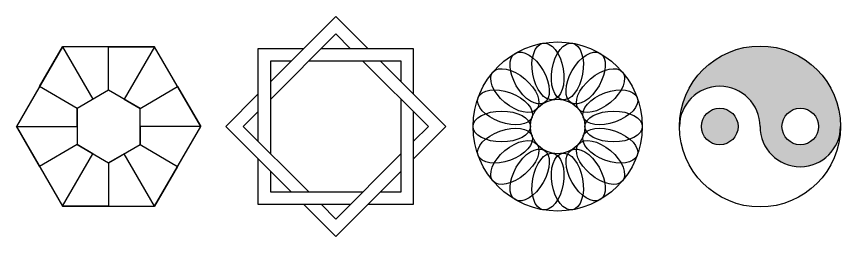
# Model space of a CAD drawing. Header units: millimetres. Extents: x 2342 to 3826, y 1446 to 1793.
# Drawn here: x 2342 to 3018, y 1613 to 1793 of the extents above; entities that cross this region are included whole.
import ezdxf

# ---------------------------------------------------------------- set-up
doc = ezdxf.new("R2010")
doc.units = ezdxf.units.MM
doc.layers.get('0').update_dxf_attribs({"lineweight": 30})
doc.layers.add('细实线', color=7, linetype='Continuous')

# ---------------------------------------------------------------- blocks, each defined once
blk = doc.blocks.new('*U40')
at = {"layer": '细实线', "linetype": 'Continuous', "lineweight": 30}
blk.add_ellipse((0, 0), major_axis=(-23.51, 0), ratio=0.538972, dxfattribs=at)
blk = doc.blocks.new('*U41')
at = {"layer": '细实线', "color": 0, "linetype": 'ByBlock', "lineweight": -2, "transparency": 16777216}
for p, rotation in [((2785.79, 1748.29), 99.99999999999986), ((2801.71, 1748.29), 79.99999999999991), ((2770.82, 1742.85), 119.9999999999998), ((2816.68, 1742.85), 59.99999999999996), ((2758.62, 1732.61), 139.9999999999999), ((2828.88, 1732.61), 39.99999999999999), ((2750.66, 1718.82), 159.9999999999998), ((2836.84, 1718.82), 19.99999999999998), ((2747.9, 1703.14), 180), ((2750.66, 1687.45), 199.9999999999997), ((2836.84, 1687.45), 339.9999999999995), ((2758.62, 1673.66), 219.9999999999997), ((2828.88, 1673.66), 319.9999999999995), ((2770.82, 1663.43), 239.9999999999996), ((2816.68, 1663.43), 299.9999999999995), ((2785.79, 1657.98), 259.9999999999996), ((2801.71, 1657.98), 279.9999999999996)]:
    blk.add_blockref('*U40', p, dxfattribs=dict(at, rotation=rotation))
blk.add_blockref('*U40', (2839.61, 1703.14), dxfattribs=at)

msp = doc.modelspace()

# ---------------------------------------------------------------- hatches: boundary and pattern name
h = msp.add_hatch(color=256)
h.dxf.hatch_style = 1
h.paths.add_polyline_path([(2885.917, 1703.137, -1), (2951.917, 1703.137, 1), (3017.917, 1703.137, 1)])
h.paths.add_polyline_path([(2999.91, 1703.137, -1), (2969.924, 1703.137, -1)], flags=16)
h.paths.add_polyline_path([(2933.91, 1703.137, 1), (2903.924, 1703.137, 1)], flags=17)

# ---------------------------------------------------------------- linework, layer by layer
for centre, radius in [((2951.917, 1703.137), 66), ((2918.917, 1703.137), 14.993), ((2984.917, 1703.137), 14.993)]:
    msp.add_circle(centre, radius)
for centre, start, end in [((2918.917, 1703.137), 0, 180), ((2984.917, 1703.137), 180, 0)]:
    msp.add_arc(centre, 33, start, end)
at = {"layer": '细实线', "linetype": 'Continuous', "lineweight": -3}
for p, q in [((2361.215, 1735.833), (2380.092, 1768.529)), ((2380.092, 1768.529), (2404.968, 1725.444)), ((2417.847, 1732.879), (2417.847, 1768.529)), ((2417.847, 1768.529), (2455.601, 1768.529)), ((2455.601, 1768.529), (2430.725, 1725.444)), ((2392.089, 1718.008), (2361.215, 1735.833)), ((2443.604, 1718.008), (2474.478, 1735.833)), ((2474.478, 1735.833), (2493.355, 1703.137)), ((2430.725, 1725.444), (2443.604, 1718.008)), ((2392.089, 1703.137), (2392.089, 1718.008)), ((2361.215, 1670.441), (2342.338, 1703.137)), ((2342.338, 1703.137), (2392.089, 1703.137)), ((2493.355, 1703.137), (2443.604, 1703.137)), ((2443.604, 1703.137), (2443.604, 1688.265)), ((2392.089, 1688.265), (2361.215, 1670.441)), ((2404.968, 1680.83), (2392.089, 1688.265)), ((2443.604, 1688.265), (2474.478, 1670.441)), ((2380.092, 1637.744), (2404.968, 1680.83)), ((2430.725, 1680.83), (2417.847, 1673.394)), ((2455.601, 1637.744), (2430.725, 1680.83)), ((2417.847, 1673.394), (2417.847, 1637.744)), ((2474.478, 1670.441), (2455.601, 1637.744)), ((2417.847, 1637.744), (2380.092, 1637.744))]:
    msp.add_line(p, q, dxfattribs=at)
at = {"layer": '细实线', "linetype": 'Continuous', "lineweight": 30}
for points in [[(2630.582, 1766.945), (2604.151, 1793.376), (2550.48, 1739.705)], [(2577.721, 1766.945), (2540.343, 1766.945), (2540.343, 1691.044)], [(2667.96, 1729.567), (2667.96, 1766.945), (2592.058, 1766.945)], [(2667.96, 1676.706), (2694.39, 1703.137), (2640.72, 1756.808)], [(2540.343, 1729.567), (2513.912, 1703.137), (2567.583, 1649.466)], [(2630.582, 1639.328), (2667.96, 1639.328), (2667.96, 1715.23)], [(2540.343, 1676.706), (2540.343, 1639.328), (2616.244, 1639.328)], [(2577.721, 1639.328), (2604.151, 1612.898), (2657.822, 1666.568)]]:
    msp.add_lwpolyline(points, dxfattribs=at)
at = {"layer": '细实线', "linetype": 'Continuous', "lineweight": -3}
for points in [[(2616.244, 1766.945), (2604.151, 1779.039), (2550.48, 1725.368)], [(2567.583, 1756.808), (2550.48, 1756.808), (2550.48, 1680.906)], [(2657.822, 1739.705), (2657.822, 1756.808), (2581.92, 1756.808)], [(2667.96, 1691.044), (2680.053, 1703.137), (2626.382, 1756.808)], [(2640.72, 1649.466), (2657.822, 1649.466), (2657.822, 1725.368)], [(2540.343, 1715.23), (2528.249, 1703.137), (2581.92, 1649.466)], [(2592.058, 1639.328), (2604.151, 1627.235), (2657.822, 1680.906)], [(2550.48, 1666.568), (2550.48, 1649.466), (2626.382, 1649.466)]]:
    msp.add_lwpolyline(points, dxfattribs=at)
at = {"layer": '细实线', "linetype": 'Continuous', "lineweight": 30}
for points in [[(2342.338, 1703.137), (2380.092, 1637.744), (2455.601, 1637.744), (2493.355, 1703.137), (2455.601, 1768.529), (2380.092, 1768.529)], [(2417.847, 1732.879), (2392.089, 1718.008), (2392.089, 1688.265), (2417.847, 1673.394), (2443.604, 1688.265), (2443.604, 1718.008)]]:
    msp.add_lwpolyline(points, close=True, dxfattribs=at)
for radius in [69.367, 22.343]:
    msp.add_circle((2786.022, 1703.137), radius, dxfattribs=at)

# ---------------------------------------------------------------- block references
msp.add_blockref('*U41', (-7.729, 0), dxfattribs=at)

doc.saveas('drawing.dxf')
